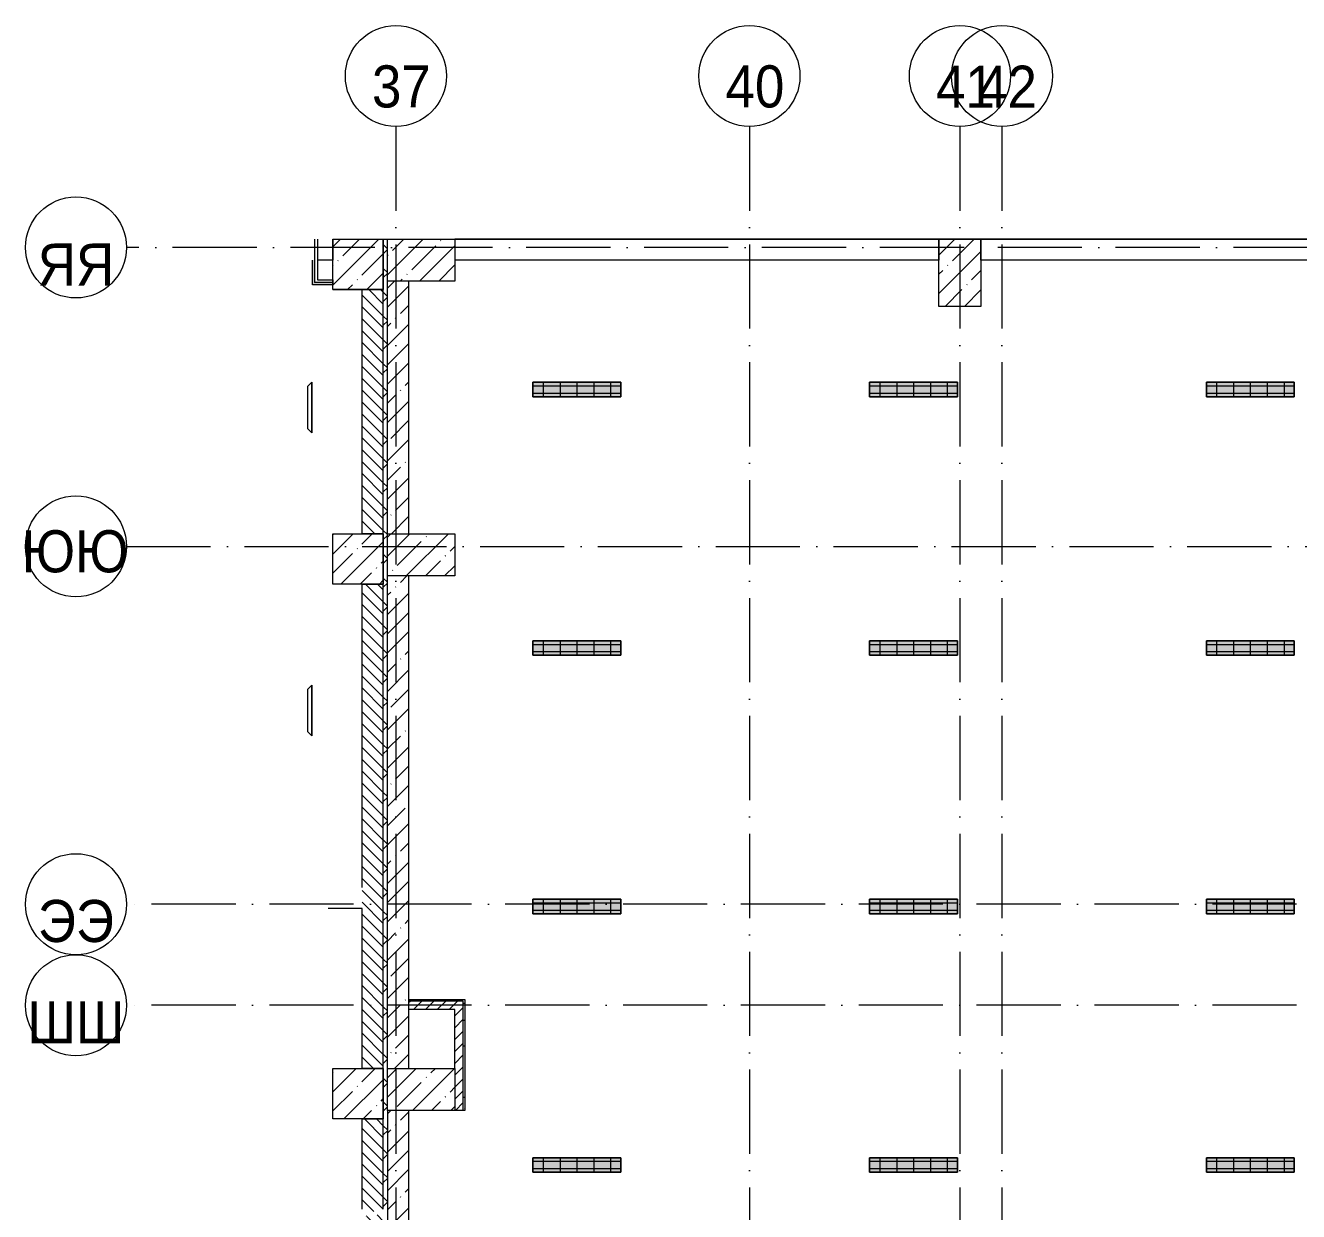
# Model space of a CAD drawing. Header units: millimetres. Extents: x -537608 to 253996, y -217170 to 186033.
# Drawn here: x 222978 to 238101, y 115629 to 129716 of the extents above; entities that cross this region are included whole.
import ezdxf

# ---------------------------------------------------------------- set-up
doc = ezdxf.new("R2010")
doc.units = ezdxf.units.MM
doc.linetypes.add('50_200_ШТРИХ_1Т_ш5_п1_п1_', pattern=[1400, 1000, -200, 0, -200])
doc.linetypes.add('IMPORT-Разомкнутая', pattern=[211666.660309, 126999.998093, -84666.662216])
for name, color, linetype, lineweight in [('A-CLNG', 7, 'Continuous', 9), ('A-DETL-1', 7, 'IMPORT-Разомкнутая', 5), ('A-WALL', 7, 'Continuous', 5), ('A-WALL-FNSH-1', 7, 'Continuous', 5), ('I-WALL', 7, 'Continuous', 5), ('S-COLS', 7, 'Continuous', 9), ('S-COLS-1', 7, 'Continuous', 5)]:
    doc.layers.add(name, color=color, linetype=linetype, lineweight=lineweight)
for name, color, linetype, lineweight, true_color in [('A-DETL-6', 7, 'Continuous', 9, 0x0070df), ('A-DETL-GENF-1', 7, 'Continuous', 9, 0xffffff), ('A-WALL-1', 7, 'Continuous', 5, 0x77b143), ('I-WALL-2', 7, 'Continuous', 5, 0x787878), ('Оси-1', 7, 'Continuous', 20, 0xaaaaaa), ('Оси-2', 7, 'Continuous', 9, 0xaaaaaa), ('Оси-3', 7, '50_200_ШТРИХ_1Т_ш5_п1_п1_', 9, 0xaaaaaa)]:
    doc.layers.add(name, color=color, linetype=linetype, lineweight=lineweight, true_color=true_color)
doc.styles.add('Arial', font='arial.ttf', dxfattribs={"width": 0.9, "height": 500})
pattern_1 = [(45, (177078.66, 41498.28), (-228.0985, 228.0985), []), (45, (177306.76, 41498.28), (-228.0985, 228.0985), [403.225, -80.645, 6.706, -73.939])]
pattern_2 = [(0, (177078.66, 41498.28), (406.4, 101.6), [6.706, -298.094, 6.706, -298.094, -1625.6]), (0, (177078.66, 41498.28), (406.4, 101.6), [-609.6, 6.706, -602.894, 6.706, -298.094, -711.2]), (0, (177078.66, 41498.28), (406.4, 101.6), [-1524, 6.706, -196.494, 6.706, -501.294]), (120, (177231.06, 41549.08), (-291.18818, 301.15272), [6.706, -298.094, 6.706, -298.094, -1625.6]), (120, (177231.06, 41549.08), (-291.18818, 301.15272), [-609.6, 6.706, -602.894, 6.706, -298.094, -711.2]), (120, (177231.06, 41549.08), (-291.18818, 301.15272), [-1524, 6.706, -196.494, 6.706, -501.294]), (240, (177281.86, 41752.28), (-115.21182, -402.75272), [6.706, -298.094, 6.706, -298.094, -1625.6]), (240, (177281.86, 41752.28), (-115.21182, -402.75272), [-609.6, 6.706, -602.894, 6.706, -298.094, -711.2]), (240, (177281.86, 41752.28), (-115.21182, -402.75272), [-1524, 6.706, -196.494, 6.706, -501.294])]
pattern_3 = [(45, (177078.66, 41498.28), (-70.71068, 70.71068), [])]

# ---------------------------------------------------------------- blocks, each defined once
blk = doc.blocks.new('BSC_Колонна _Прямоугольная - 500х800-V9-АИ_План потолка_1 этаж')
at = {"layer": 'S-COLS-1'}
h = blk.add_hatch(dxfattribs=at)
h.set_pattern_fill('FP_17', color=256, style=0, pattern_type=2)
h.set_pattern_definition([(315, (-85431.04, 50600), (228.0985, 228.0985), []), (315, (-85431.04, 50371.9), (228.0985, 228.0985), [403.225, -80.645, 6.706, -73.939])])
h.paths.add_polyline_path([(-250, 382), (-250, -400), (250, -400), (250, 400), (-250, 400)])
for p, q in [((-250, 400), (250, 400)), ((-250, -400), (-250, 400)), ((250, 400), (250, -400)), ((250, -400), (-250, -400))]:
    blk.add_line(p, q, dxfattribs=at)
blk = doc.blocks.new('BSC_Колонна _Прямоугольная - 500х800-V294-АИ_План потолка_1 этаж')
at = {"layer": 'S-COLS-1'}
h = blk.add_hatch(dxfattribs=at)
h.set_pattern_fill('FP_185', color=256, style=0, pattern_type=2)
h.set_pattern_definition([(315, (-81931.04, 50600), (228.0985, 228.0985), []), (315, (-81931.04, 50371.9), (228.0985, 228.0985), [403.225, -80.645, 6.706, -73.939])])
h.paths.add_polyline_path([(-250, 400), (-250, -400), (250, -400), (250, 400), (189, 400)])
for p, q in [((-250, 400), (250, 400)), ((-250, -400), (-250, 400)), ((250, 400), (250, -400)), ((250, -400), (-250, -400))]:
    blk.add_line(p, q, dxfattribs=at)
blk = doc.blocks.new('BSC_Колонна _Прямоугольная - 500х800-V295-АИ_План потолка_1 этаж')
at = {"layer": 'S-COLS-1'}
h = blk.add_hatch(dxfattribs=at)
h.set_pattern_fill('FP_186', color=256, style=0, pattern_type=2)
h.set_pattern_definition([(315, (-75581.04, 50600), (228.0985, 228.0985), []), (315, (-75581.04, 50371.9), (228.0985, 228.0985), [403.225, -80.645, 6.706, -73.939])])
h.paths.add_polyline_path([(-250, 400), (-250, -400), (250, -400), (250, 400)])
for p, q in [((-250, 400), (250, 400)), ((-250, -400), (-250, 400)), ((250, 400), (250, -400)), ((250, -400), (-250, -400))]:
    blk.add_line(p, q, dxfattribs=at)
blk = doc.blocks.new('Ось сетки - Круг_Ø6_00__ISO-2_5_0_9K_-17386508-АИ_План потолка_1 этаж')
at = {"layer": 'Оси-1'}
blk.add_circle((0, 0), 3, dxfattribs=at)

msp = doc.modelspace()

# ---------------------------------------------------------------- hatches: boundary and pattern name
at = {"layer": 'A-DETL-GENF-1'}
for points in [[(229006.1584, 125305.9598), (230051.1584, 125305.9598), (230051.1584, 125478.9598), (229006.1584, 125478.9598)], [(234051.1584, 125305.9598), (234051.1584, 125478.9598), (233006.1584, 125478.9598), (233006.1584, 125305.9598), (233828.6584, 125305.9598)], [(237006.1584, 125305.9598), (238051.1584, 125305.9598), (238051.1584, 125478.9598), (237006.1584, 125478.9598)], [(230051.1584, 122235.9598), (230051.1584, 122408.9598), (229006.1584, 122408.9598), (229006.1584, 122235.9598)], [(233006.1584, 122235.9598), (234051.1584, 122235.9598), (234051.1584, 122408.9598), (233006.1584, 122408.9598), (233006.1584, 122250.3983)], [(237219.2073, 122235.9598), (238051.1584, 122235.9598), (238051.1584, 122408.9598), (237006.1584, 122408.9598), (237006.1584, 122235.9598)], [(229006.1584, 119165.9598), (230051.1584, 119165.9598), (230051.1584, 119338.9598), (229006.1584, 119338.9598), (229006.1584, 119229.3258)], [(234051.1584, 119165.9598), (234051.1584, 119338.9598), (233006.1584, 119338.9598), (233006.1584, 119165.9598)], [(237219.2073, 119165.9598), (238051.1584, 119165.9598), (238051.1584, 119338.9598), (237006.1584, 119338.9598), (237006.1584, 119165.9598)], [(229006.1584, 116095.9598), (230051.1584, 116095.9598), (230051.1584, 116268.9598), (229006.1584, 116268.9598), (229006.1584, 116218.9783)], [(234051.1584, 116095.9598), (234051.1584, 116268.9598), (233006.1584, 116268.9598), (233006.1584, 116095.9598)], [(237006.1584, 116095.9598), (238051.1584, 116095.9598), (238051.1584, 116268.9598), (237006.1584, 116268.9598)]]:
    msp.add_hatch(color=256, dxfattribs=at).paths.add_polyline_path(points)
at = {"layer": 'A-WALL'}
h = msp.add_hatch(dxfattribs=at)
h.set_pattern_fill('FP_1', color=256, style=0, pattern_type=2)
h.set_pattern_definition(pattern_1)
h.paths.add_polyline_path([(227296.4444, 108929.3258), (227528.6584, 108929.3258), (227528.6584, 111378.9783), (227278.6584, 111378.9783), (227278.6584, 108929.3258)])
h.paths.add_polyline_path([(227528.6584, 111878.9783), (227528.6584, 116829.3258), (227278.6584, 116829.3258), (227278.6584, 111878.9783)])
h.paths.add_polyline_path([(227367.7164, 117329.3258), (227528.6584, 117329.3258), (227528.6584, 123179.3258), (227278.6584, 123179.3258), (227278.6584, 117329.3258)])
h.paths.add_polyline_path([(227278.6584, 123679.3258), (227528.6584, 123679.3258), (227528.6584, 126679.3258), (227278.6584, 126679.3258), (227278.6584, 126335.5142)])
at = {"layer": 'A-WALL-1'}
for points in [[(226413.6584, 126661.5589), (226413.6584, 126929.3258), (226388.6584, 126929.3258), (226388.6584, 126661.5589)], [(226413.6584, 126636.5589), (226628.6584, 126636.5589), (226628.6584, 126661.5589), (226388.6584, 126661.5589), (226388.6584, 126636.5589)]]:
    msp.add_hatch(color=256, dxfattribs=at).paths.add_polyline_path(points)
at = {"layer": 'I-WALL'}
h = msp.add_hatch(dxfattribs=at)
h.set_pattern_fill('FP_123', color=256, style=0, pattern_type=2)
h.set_pattern_definition([(45, (177078.66, 41498.28), (-141.42136, 141.42136), []), (135, (177078.66, 41498.28), (-141.42136, -141.42136), [])])
h.paths.add_polyline_path([(227278.6584, 115629.3258), (227278.6584, 127179.3258), (227228.6584, 127178.9783), (227228.6584, 115659.3258), (227236.6584, 115659.3258), (227236.6584, 115629.3258)])
h = msp.add_hatch(dxfattribs=at)
h.set_pattern_fill('FP_2', color=256, style=0, pattern_type=2)
h.set_pattern_definition([(135, (177078.66, 41498.28), (-70.71068, -70.71068), [])])
h.paths.add_polyline_path([(227228.6584, 111878.9783), (227228.6584, 113629.3258), (226978.6584, 113629.3258), (226978.6584, 111878.9783)])
h.paths.add_polyline_path([(227058.6584, 113669.3258), (227228.6584, 113669.3258), (227228.6584, 115589.3258), (227058.6584, 115589.3258), (227058.6584, 115569.3258), (227028.6584, 115569.3258), (227028.6584, 115579.3258), (226978.6584, 115579.3258), (226978.6584, 113679.3258), (227028.6584, 113679.3258), (227028.6584, 113689.3258), (227058.6584, 113689.3258), (227058.6584, 113679.3258)])
h.paths.add_polyline_path([(226978.6584, 115629.3258), (227228.6584, 115629.3258), (227228.6584, 116728.9783), (226978.6584, 116728.9783), (226978.6584, 115659.3258)])
h.paths.add_polyline_path([(226978.6584, 117328.9783), (227228.6584, 117328.9783), (227228.6584, 123079.3258), (226978.6584, 123079.3258), (226978.6584, 117481.3313)])
h.paths.add_polyline_path([(226978.6584, 123679.3258), (227228.6584, 123679.3258), (227228.6584, 126578.9783), (226978.6584, 126578.9783), (226978.6584, 126335.5142)])
h = msp.add_hatch(dxfattribs=at)
h.set_pattern_fill('FP_4', color=256, style=0, pattern_type=2)
h.set_pattern_definition(pattern_3)
h.paths.add_polyline_path([(228178.6584, 118029.3258), (228178.6584, 118129.3258), (227528.6584, 118129.3258), (227528.6584, 118029.3258), (228078.6584, 118029.3258)])
h = msp.add_hatch(dxfattribs=at)
h.set_pattern_fill('FP_4', color=256, style=0, pattern_type=2)
h.set_pattern_definition(pattern_3)
h.paths.add_polyline_path([(228178.6584, 116829.3258), (228178.6584, 118029.3258), (228078.6584, 118029.3258), (228078.6584, 116829.3258)])
at = {"layer": 'I-WALL-2'}
h = msp.add_hatch(dxfattribs=at)
h.set_pattern_fill('FP_3', color=256, style=0, pattern_type=2)
h.set_pattern_definition(pattern_2)
h.paths.add_polyline_path([(228198.6584, 118129.3258), (228198.6584, 118149.3258), (227528.6584, 118149.3258), (227528.6584, 118129.3258), (228178.6584, 118129.3258)])
h = msp.add_hatch(dxfattribs=at)
h.set_pattern_fill('FP_3', color=256, style=0, pattern_type=2)
h.set_pattern_definition(pattern_2)
h.paths.add_polyline_path([(228178.6584, 116829.3258), (228198.6584, 116829.3258), (228198.6584, 118129.3258), (228178.6584, 118129.3258), (228178.6584, 118003.6842)])
at = {"layer": 'S-COLS-1'}
h = msp.add_hatch(dxfattribs=at)
h.set_pattern_fill('FP_1', color=256, style=0, pattern_type=2)
h.set_pattern_definition(pattern_1)
h.paths.add_polyline_path([(226978.6584, 126579.3258), (227228.6584, 126579.3258), (227228.6584, 127179.3258), (226628.6584, 127178.9783), (226628.6584, 126579.3258), (226978.6284, 126579.3258)])
h = msp.add_hatch(dxfattribs=at)
h.set_pattern_fill('FP_1', color=256, style=0, pattern_type=2)
h.set_pattern_definition(pattern_1)
h.paths.add_polyline_path([(233828.6584, 126379.3258), (234328.6584, 126379.3258), (234328.6584, 127179.3258), (233828.6584, 127178.9783), (233828.6584, 126929.3258)])
h = msp.add_hatch(dxfattribs=at)
h.set_pattern_fill('FP_1', color=256, style=0, pattern_type=2)
h.set_pattern_definition(pattern_1)
h.paths.add_polyline_path([(226628.6584, 123079.3258), (227228.6584, 123079.3258), (227228.6584, 123679.3258), (226628.6584, 123679.3258)])
h = msp.add_hatch(dxfattribs=at)
h.set_pattern_fill('FP_1', color=256, style=0, pattern_type=2)
h.set_pattern_definition(pattern_1)
h.paths.add_polyline_path([(226978.6584, 116728.9783), (227228.6584, 116728.9783), (227228.6584, 117328.9783), (226628.6584, 117328.9783), (226628.6584, 116728.9783)])

# ---------------------------------------------------------------- linework, layer by layer
at = {"layer": 'A-CLNG'}
msp.add_line((226628.6584, 126578.9783), (226978.6584, 126578.9783), dxfattribs=at)
at = {"layer": 'A-DETL-1'}
for p, q in [((226378.6584, 124879.3258), (226378.6584, 125479.3258)), ((229006.1584, 125478.9598), (229006.1584, 125305.9598)), ((230051.1584, 125478.9598), (229006.1584, 125478.9598)), ((230051.1584, 125305.9598), (230051.1584, 125478.9598)), ((233006.1584, 125478.9598), (233006.1584, 125305.9598)), ((234051.1584, 125478.9598), (233006.1584, 125478.9598)), ((234051.1584, 125305.9598), (234051.1584, 125478.9598)), ((237006.1584, 125478.9598), (237006.1584, 125305.9598)), ((238051.1584, 125478.9598), (237006.1584, 125478.9598)), ((238051.1584, 125305.9598), (238051.1584, 125478.9598)), ((229006.1584, 125305.9598), (230051.1584, 125305.9598)), ((233006.1584, 125305.9598), (234051.1584, 125305.9598)), ((237006.1584, 125305.9598), (238051.1584, 125305.9598)), ((229006.1584, 122408.9598), (229006.1584, 122235.9598)), ((230051.1584, 122408.9598), (229006.1584, 122408.9598)), ((230051.1584, 122235.9598), (230051.1584, 122408.9598)), ((233006.1584, 122408.9598), (233006.1584, 122235.9598)), ((234051.1584, 122408.9598), (233006.1584, 122408.9598)), ((234051.1584, 122235.9598), (234051.1584, 122408.9598)), ((237006.1584, 122408.9598), (237006.1584, 122235.9598)), ((238051.1584, 122408.9598), (237006.1584, 122408.9598)), ((238051.1584, 122235.9598), (238051.1584, 122408.9598)), ((229006.1584, 122235.9598), (230051.1584, 122235.9598)), ((233006.1584, 122235.9598), (234051.1584, 122235.9598)), ((237006.1584, 122235.9598), (238051.1584, 122235.9598)), ((226378.6584, 121279.3258), (226378.6584, 121879.3258)), ((229006.1584, 119338.9598), (229006.1584, 119165.9598)), ((230051.1584, 119338.9598), (229006.1584, 119338.9598)), ((230051.1584, 119165.9598), (230051.1584, 119338.9598)), ((233006.1584, 119338.9598), (233006.1584, 119165.9598)), ((234051.1584, 119338.9598), (233006.1584, 119338.9598)), ((234051.1584, 119165.9598), (234051.1584, 119338.9598)), ((237006.1584, 119338.9598), (237006.1584, 119165.9598)), ((238051.1584, 119338.9598), (237006.1584, 119338.9598)), ((238051.1584, 119165.9598), (238051.1584, 119338.9598)), ((229006.1584, 119165.9598), (230051.1584, 119165.9598)), ((233006.1584, 119165.9598), (234051.1584, 119165.9598)), ((237006.1584, 119165.9598), (238051.1584, 119165.9598)), ((229006.1584, 116268.9598), (229006.1584, 116095.9598)), ((230051.1584, 116268.9598), (229006.1584, 116268.9598)), ((230051.1584, 116095.9598), (230051.1584, 116268.9598)), ((233006.1584, 116268.9598), (233006.1584, 116095.9598)), ((234051.1584, 116268.9598), (233006.1584, 116268.9598)), ((234051.1584, 116095.9598), (234051.1584, 116268.9598)), ((237006.1584, 116268.9598), (237006.1584, 116095.9598)), ((238051.1584, 116268.9598), (237006.1584, 116268.9598)), ((238051.1584, 116095.9598), (238051.1584, 116268.9598)), ((229006.1584, 116095.9598), (230051.1584, 116095.9598)), ((233006.1584, 116095.9598), (234051.1584, 116095.9598)), ((237006.1584, 116095.9598), (238051.1584, 116095.9598))]:
    msp.add_line(p, q, dxfattribs=at)
at = {"layer": 'A-DETL-6', "color": 18, "true_color": 0x000000}
for p, q in [((226328.6584, 125429.3258), (226378.6584, 125479.3258)), ((226328.6584, 125429.3258), (226328.6584, 124929.3258)), ((226378.6584, 125479.3258), (226378.6584, 124879.3258)), ((229006.1584, 125305.9598), (229006.1584, 125478.9598)), ((229006.1584, 125478.9598), (230051.1584, 125478.9598)), ((229006.1584, 125435.7098), (230051.1584, 125435.7098)), ((229128.6584, 125478.9598), (229128.6584, 125305.9598)), ((229328.6584, 125478.9598), (229328.6584, 125305.9598)), ((229528.6584, 125478.9598), (229528.6584, 125305.9598)), ((229728.6584, 125478.9598), (229728.6584, 125305.9598)), ((229928.6584, 125478.9598), (229928.6584, 125305.9598)), ((230051.1584, 125478.9598), (230051.1584, 125305.9598)), ((233006.1584, 125305.9598), (233006.1584, 125478.9598)), ((233006.1584, 125478.9598), (234051.1584, 125478.9598)), ((233006.1584, 125435.7098), (234051.1584, 125435.7098)), ((233128.6584, 125478.9598), (233128.6584, 125305.9598)), ((233328.6584, 125478.9598), (233328.6584, 125305.9598)), ((233528.6584, 125478.9598), (233528.6584, 125305.9598)), ((233728.6584, 125478.9598), (233728.6584, 125305.9598)), ((233928.6584, 125478.9598), (233928.6584, 125305.9598)), ((234051.1584, 125478.9598), (234051.1584, 125305.9598)), ((237006.1584, 125305.9598), (237006.1584, 125478.9598)), ((237006.1584, 125478.9598), (238051.1584, 125478.9598)), ((237006.1584, 125435.7098), (238051.1584, 125435.7098)), ((237128.6584, 125478.9598), (237128.6584, 125305.9598)), ((237328.6584, 125478.9598), (237328.6584, 125305.9598)), ((237528.6584, 125478.9598), (237528.6584, 125305.9598)), ((237728.6584, 125478.9598), (237728.6584, 125305.9598)), ((237928.6584, 125478.9598), (237928.6584, 125305.9598)), ((238051.1584, 125478.9598), (238051.1584, 125305.9598)), ((229006.1584, 125349.2098), (230051.1584, 125349.2098)), ((230051.1584, 125305.9598), (229006.1584, 125305.9598)), ((233006.1584, 125349.2098), (234051.1584, 125349.2098)), ((234051.1584, 125305.9598), (233006.1584, 125305.9598)), ((237006.1584, 125349.2098), (238051.1584, 125349.2098)), ((238051.1584, 125305.9598), (237006.1584, 125305.9598)), ((226328.6584, 124929.3258), (226378.6584, 124879.3258)), ((229006.1584, 122235.9598), (229006.1584, 122408.9598)), ((229006.1584, 122408.9598), (230051.1584, 122408.9598)), ((229006.1584, 122365.7098), (230051.1584, 122365.7098)), ((229128.6584, 122408.9598), (229128.6584, 122235.9598)), ((229328.6584, 122408.9598), (229328.6584, 122235.9598)), ((229528.6584, 122408.9598), (229528.6584, 122235.9598)), ((229728.6584, 122408.9598), (229728.6584, 122235.9598)), ((229928.6584, 122408.9598), (229928.6584, 122235.9598)), ((230051.1584, 122408.9598), (230051.1584, 122235.9598)), ((233006.1584, 122235.9598), (233006.1584, 122408.9598)), ((233006.1584, 122408.9598), (234051.1584, 122408.9598)), ((233006.1584, 122365.7098), (234051.1584, 122365.7098)), ((233128.6584, 122408.9598), (233128.6584, 122235.9598)), ((233328.6584, 122408.9598), (233328.6584, 122235.9598)), ((233528.6584, 122408.9598), (233528.6584, 122235.9598)), ((233728.6584, 122408.9598), (233728.6584, 122235.9598)), ((233928.6584, 122408.9598), (233928.6584, 122235.9598)), ((234051.1584, 122408.9598), (234051.1584, 122235.9598)), ((237006.1584, 122235.9598), (237006.1584, 122408.9598)), ((237006.1584, 122408.9598), (238051.1584, 122408.9598)), ((237006.1584, 122365.7098), (238051.1584, 122365.7098)), ((237128.6584, 122408.9598), (237128.6584, 122235.9598)), ((237328.6584, 122408.9598), (237328.6584, 122235.9598)), ((237528.6584, 122408.9598), (237528.6584, 122235.9598)), ((237728.6584, 122408.9598), (237728.6584, 122235.9598)), ((237928.6584, 122408.9598), (237928.6584, 122235.9598)), ((238051.1584, 122408.9598), (238051.1584, 122235.9598)), ((229006.1584, 122279.2098), (230051.1584, 122279.2098)), ((230051.1584, 122235.9598), (229006.1584, 122235.9598)), ((233006.1584, 122279.2098), (234051.1584, 122279.2098)), ((234051.1584, 122235.9598), (233006.1584, 122235.9598)), ((237006.1584, 122279.2098), (238051.1584, 122279.2098)), ((238051.1584, 122235.9598), (237006.1584, 122235.9598)), ((226328.6584, 121829.3258), (226378.6584, 121879.3258)), ((226328.6584, 121829.3258), (226328.6584, 121329.3258)), ((226378.6584, 121879.3258), (226378.6584, 121279.3258)), ((226328.6584, 121329.3258), (226378.6584, 121279.3258)), ((229006.1584, 119165.9598), (229006.1584, 119338.9598)), ((229006.1584, 119338.9598), (230051.1584, 119338.9598)), ((229128.6584, 119338.9598), (229128.6584, 119165.9598)), ((229328.6584, 119338.9598), (229328.6584, 119165.9598)), ((229528.6584, 119338.9598), (229528.6584, 119165.9598)), ((229728.6584, 119338.9598), (229728.6584, 119165.9598)), ((229928.6584, 119338.9598), (229928.6584, 119165.9598)), ((230051.1584, 119338.9598), (230051.1584, 119165.9598)), ((233006.1584, 119165.9598), (233006.1584, 119338.9598)), ((233006.1584, 119338.9598), (234051.1584, 119338.9598)), ((233128.6584, 119338.9598), (233128.6584, 119165.9598)), ((233328.6584, 119338.9598), (233328.6584, 119165.9598)), ((233528.6584, 119338.9598), (233528.6584, 119165.9598)), ((233728.6584, 119338.9598), (233728.6584, 119165.9598)), ((233928.6584, 119338.9598), (233928.6584, 119165.9598)), ((234051.1584, 119338.9598), (234051.1584, 119165.9598)), ((237006.1584, 119165.9598), (237006.1584, 119338.9598)), ((237006.1584, 119338.9598), (238051.1584, 119338.9598)), ((237128.6584, 119338.9598), (237128.6584, 119165.9598)), ((237328.6584, 119338.9598), (237328.6584, 119165.9598)), ((237528.6584, 119338.9598), (237528.6584, 119165.9598)), ((237728.6584, 119338.9598), (237728.6584, 119165.9598)), ((237928.6584, 119338.9598), (237928.6584, 119165.9598)), ((238051.1584, 119338.9598), (238051.1584, 119165.9598)), ((229006.1584, 119295.7098), (230051.1584, 119295.7098)), ((229006.1584, 119209.2098), (230051.1584, 119209.2098)), ((233006.1584, 119295.7098), (234051.1584, 119295.7098)), ((233006.1584, 119209.2098), (234051.1584, 119209.2098)), ((237006.1584, 119295.7098), (238051.1584, 119295.7098)), ((237006.1584, 119209.2098), (238051.1584, 119209.2098)), ((230051.1584, 119165.9598), (229006.1584, 119165.9598)), ((234051.1584, 119165.9598), (233006.1584, 119165.9598)), ((238051.1584, 119165.9598), (237006.1584, 119165.9598)), ((229006.1584, 116095.9598), (229006.1584, 116268.9598)), ((229006.1584, 116268.9598), (230051.1584, 116268.9598)), ((229006.1584, 116225.7098), (230051.1584, 116225.7098)), ((229128.6584, 116268.9598), (229128.6584, 116095.9598)), ((229328.6584, 116268.9598), (229328.6584, 116095.9598)), ((229528.6584, 116268.9598), (229528.6584, 116095.9598)), ((229728.6584, 116268.9598), (229728.6584, 116095.9598)), ((229928.6584, 116268.9598), (229928.6584, 116095.9598)), ((230051.1584, 116268.9598), (230051.1584, 116095.9598)), ((233006.1584, 116095.9598), (233006.1584, 116268.9598)), ((233006.1584, 116268.9598), (234051.1584, 116268.9598)), ((233006.1584, 116225.7098), (234051.1584, 116225.7098)), ((233128.6584, 116268.9598), (233128.6584, 116095.9598)), ((233328.6584, 116268.9598), (233328.6584, 116095.9598)), ((233528.6584, 116268.9598), (233528.6584, 116095.9598)), ((233728.6584, 116268.9598), (233728.6584, 116095.9598)), ((233928.6584, 116268.9598), (233928.6584, 116095.9598)), ((234051.1584, 116268.9598), (234051.1584, 116095.9598)), ((237006.1584, 116095.9598), (237006.1584, 116268.9598)), ((237006.1584, 116268.9598), (238051.1584, 116268.9598)), ((237006.1584, 116225.7098), (238051.1584, 116225.7098)), ((237128.6584, 116268.9598), (237128.6584, 116095.9598)), ((237328.6584, 116268.9598), (237328.6584, 116095.9598)), ((237528.6584, 116268.9598), (237528.6584, 116095.9598)), ((237728.6584, 116268.9598), (237728.6584, 116095.9598)), ((237928.6584, 116268.9598), (237928.6584, 116095.9598)), ((238051.1584, 116268.9598), (238051.1584, 116095.9598)), ((229006.1584, 116139.2098), (230051.1584, 116139.2098)), ((230051.1584, 116095.9598), (229006.1584, 116095.9598)), ((233006.1584, 116139.2098), (234051.1584, 116139.2098)), ((234051.1584, 116095.9598), (233006.1584, 116095.9598)), ((237006.1584, 116139.2098), (238051.1584, 116139.2098)), ((238051.1584, 116095.9598), (237006.1584, 116095.9598))]:
    msp.add_line(p, q, dxfattribs=at)
at = {"layer": 'A-WALL'}
for p, q in [((226413.6584, 127179.3258), (226413.6584, 126661.5589)), ((226448.6584, 127179.3258), (226448.6584, 126696.5589)), ((226628.6584, 127179.3258), (226628.6584, 126929.3258)), ((227228.6584, 115659.3258), (227228.6584, 127179.3258)), ((227228.6584, 127179.3258), (227278.6584, 127179.3258)), ((228078.6584, 127179.3258), (233828.6584, 127179.3258)), ((233828.6584, 127179.3258), (233828.6584, 126929.3258)), ((234328.6584, 127179.3258), (239828.6584, 127179.3258)), ((234328.6584, 126929.3258), (234328.6584, 127179.3258)), ((226628.6584, 126929.3258), (226448.6584, 126929.3258)), ((233828.6584, 126929.3258), (228078.6584, 126929.3258)), ((239828.6584, 126929.3258), (234328.6584, 126929.3258)), ((226628.6584, 126661.5589), (226413.6584, 126661.5589)), ((226448.6584, 126696.5589), (226628.6584, 126696.5589)), ((226628.6584, 126696.5589), (226628.6584, 126661.5589)), ((226978.6584, 123679.3258), (226978.6584, 126578.9783)), ((226978.6584, 126578.9783), (227228.6584, 126578.9783)), ((227278.6584, 123679.3258), (227278.6584, 126679.3258)), ((227528.6584, 126679.3258), (227528.6584, 123679.3258)), ((227228.6584, 123679.3258), (226978.6584, 123679.3258)), ((227278.6584, 117329.3258), (227278.6584, 123179.3258)), ((227528.6584, 123179.3258), (227528.6584, 117329.3258)), ((226978.6584, 119479.3258), (226978.6584, 123079.3258)), ((226978.6584, 123079.3258), (227228.6584, 123079.3258)), ((226978.6584, 119229.3258), (226573.6584, 119229.3258)), ((226978.6584, 117328.9783), (226978.6584, 119229.3258)), ((228178.6584, 118129.3258), (227528.6584, 118129.3258)), ((228178.6584, 116829.3258), (228178.6584, 118129.3258)), ((227228.6584, 117328.9783), (226978.6584, 117328.9783)), ((227278.6584, 116829.3258), (227278.6584, 108679.3258)), ((227528.6584, 116829.3258), (227528.6584, 111878.9783)), ((226978.6584, 115659.3258), (226978.6584, 116728.9783)), ((226978.6584, 116728.9783), (227228.6584, 116728.9783))]:
    msp.add_line(p, q, dxfattribs=at)
at = {"layer": 'A-WALL-FNSH-1'}
for p, q in [((252388.3193, 127179.3258), (228078.6584, 127179.3258)), ((226388.6584, 126636.5589), (226388.6584, 126929.3258)), ((226628.6584, 126636.5589), (226388.6584, 126636.5589)), ((226628.6584, 126661.5589), (226628.6584, 126636.5589)), ((227528.6584, 118149.3258), (228198.6584, 118149.3258)), ((228198.6584, 118149.3258), (228198.6584, 116829.3258)), ((228078.6584, 118029.3258), (227528.6584, 118029.3258)), ((228078.6584, 117329.3258), (228078.6584, 118029.3258)), ((228198.6584, 116829.3258), (228078.6584, 116829.3258))]:
    msp.add_line(p, q, dxfattribs=at)
at = {"layer": 'S-COLS'}
for p, q in [((226628.6584, 126929.3258), (226628.6584, 127179.3258)), ((233828.6584, 126929.3258), (233828.6584, 127179.3258)), ((234328.6584, 127179.3258), (234328.6584, 126929.3258)), ((226978.6584, 123679.3258), (227228.6584, 123679.3258)), ((227228.6584, 123079.3258), (226978.6584, 123079.3258)), ((226978.6584, 117328.9783), (227228.6584, 117328.9783)), ((227228.6584, 116728.9783), (226978.6584, 116728.9783))]:
    msp.add_line(p, q, dxfattribs=at)
at = {"layer": 'S-COLS-1'}
for p, q in [((226628.6584, 127179.3258), (227228.6584, 127179.3258)), ((227228.6584, 127179.3258), (227228.6584, 126579.3258)), ((233828.6584, 127179.3258), (234328.6584, 127179.3258)), ((226628.6584, 126579.3258), (226628.6584, 126929.3258)), ((233828.6584, 126379.3258), (233828.6584, 126929.3258)), ((234328.6584, 126929.3258), (234328.6584, 126379.3258)), ((227228.6584, 126579.3258), (226628.6584, 126579.3258)), ((234328.6584, 126379.3258), (233828.6584, 126379.3258)), ((226628.6584, 123079.3258), (226628.6584, 123679.3258)), ((226628.6584, 123679.3258), (226978.6584, 123679.3258)), ((227228.6584, 123679.3258), (227228.6584, 123079.3258)), ((226978.6584, 123079.3258), (226628.6584, 123079.3258)), ((226628.6584, 116728.9783), (226628.6584, 117328.9783)), ((226628.6584, 117328.9783), (226978.6584, 117328.9783)), ((227228.6584, 117328.9783), (227228.6584, 116728.9783)), ((226978.6584, 116728.9783), (226628.6584, 116728.9783))]:
    msp.add_line(p, q, dxfattribs=at)
at = {"layer": 'Оси-3'}
for p, q in [((227378.6584, 128515.7545), (227378.6584, 104170.8413)), ((231578.6584, 128515.7545), (231578.6584, 104415.8413)), ((234078.6584, 128515.7545), (234078.6584, 104415.8413)), ((234578.6584, 128515.7545), (234578.6584, 104415.8413)), ((252328.6584, 127079.3258), (224178.4372, 127079.3258)), ((224178.4372, 123528.9783), (252328.6584, 123528.9783)), ((252078.6584, 119279.3258), (224178.4372, 119279.3258)), ((252078.6584, 118079.3258), (224178.4372, 118079.3258))]:
    msp.add_line(p, q, dxfattribs=at)

# ---------------------------------------------------------------- block references
at = {"layer": 'S-COLS', "rotation": 89.9999999999999}
for name, p in [('BSC_Колонна _Прямоугольная - 500х800-V9-АИ_План потолка_1 этаж', (227678.6584, 126929.3258)), ('BSC_Колонна _Прямоугольная - 500х800-V294-АИ_План потолка_1 этаж', (227678.6584, 123429.3258)), ('BSC_Колонна _Прямоугольная - 500х800-V295-АИ_План потолка_1 этаж', (227678.6584, 117079.3258))]:
    msp.add_blockref(name, p, dxfattribs=at)
at = {"layer": 'Оси-1', "xscale": 199.9999999999999, "yscale": 199.9999999999999, "zscale": 199.9999999999999}
for p, rotation in [((227378.6584, 129115.7545), 180), ((231578.6584, 129115.7545), 180), ((234078.6584, 129115.7545), 180), ((234578.6584, 129115.7545), 180), ((223578.4372, 127079.3258), 89.9999999999998), ((223578.4372, 123528.9783), 269.9999999999995), ((223578.4372, 119279.3258), 89.99999999999982), ((223578.4372, 118079.3258), 89.9999999999998)]:
    msp.add_blockref('Ось сетки - Круг_Ø6_00__ISO-2_5_0_9K_-17386508-АИ_План потолка_1 этаж', p, dxfattribs=dict(at, rotation=rotation))

# ---------------------------------------------------------------- texts
at = {"layer": 'Оси-2', "char_height": 500, "attachment_point": 5, "line_spacing_factor": 0.936439, "style": 'Arial'}
for s, insert, width in [('\\pxqc,t4.572,9.144,13.716,18.288,22.86,27.432,32.004,36.576,41.148,45.72,50.292,54.864,59.436,64.008,68.58,73.152,77.724,82.296,86.868,91.44,96.012,100.584,105.156,109.728,114.3,118.872,123.444,128.016,132.588,137.16,141.732,146.304;{37}', (227443.815, 128988.59), 702), ('\\pxqc,t4.572,9.144,13.716,18.288,22.86,27.432,32.004,36.576,41.148,45.72,50.292,54.864,59.436,64.008,68.58,73.152,77.724,82.296,86.868,91.44,96.012,100.584,105.156,109.728,114.3,118.872,123.444,128.016,132.588,137.16,141.732,146.304;{40}', (231643.815, 128988.59), 702), ('\\pxqc,t4.572,9.144,13.716,18.288,22.86,27.432,32.004,36.576,41.148,45.72,50.292,54.864,59.436,64.008,68.58,73.152,77.724,82.296,86.868,91.44,96.012,100.584,105.156,109.728,114.3,118.872,123.444,128.016,132.588,137.16,141.732,146.304;{41}', (234143.815, 128988.59), 702), ('\\pxqc,t4.572,9.144,13.716,18.288,22.86,27.432,32.004,36.576,41.148,45.72,50.292,54.864,59.436,64.008,68.58,73.152,77.724,82.296,86.868,91.44,96.012,100.584,105.156,109.728,114.3,118.872,123.444,128.016,132.588,137.16,141.732,146.304;{42}', (234643.815, 128988.59), 702), ('\\pxqc,t4.572,9.144,13.716,18.288,22.86,27.432,32.004,36.576,41.148,45.72,50.292,54.864,59.436,64.008,68.58,73.152,77.724,82.296,86.868,91.44,96.012,100.584,105.156,109.728,114.3,118.872,123.444,128.016,132.588,137.16,141.732,146.304;{ЯЯ}', (223578.1962, 126876.4456), 916.2), ('\\pxqc,t4.572,9.144,13.716,18.288,22.86,27.432,32.004,36.576,41.148,45.72,50.292,54.864,59.436,64.008,68.58,73.152,77.724,82.296,86.868,91.44,96.012,100.584,105.156,109.728,114.3,118.872,123.444,128.016,132.588,137.16,141.732,146.304;{ЮЮ}', (223567.8782, 123467.2114), 1297.8), ('\\pxqc,t4.572,9.144,13.716,18.288,22.86,27.432,32.004,36.576,41.148,45.72,50.292,54.864,59.436,64.008,68.58,73.152,77.724,82.296,86.868,91.44,96.012,100.584,105.156,109.728,114.3,118.872,123.444,128.016,132.588,137.16,141.732,146.304;{ЭЭ}', (223578.1962, 119076.4456), 916.2), ('\\pxqc,t4.572,9.144,13.716,18.288,22.86,27.432,32.004,36.576,41.148,45.72,50.292,54.864,59.436,64.008,68.58,73.152,77.724,82.296,86.868,91.44,96.012,100.584,105.156,109.728,114.3,118.872,123.444,128.016,132.588,137.16,141.732,146.304;{ШШ}', (223577.2962, 117876.4456), 1179)]:
    msp.add_mtext(s, dxfattribs=dict(at, insert=insert, width=width))

doc.saveas('drawing.dxf')
